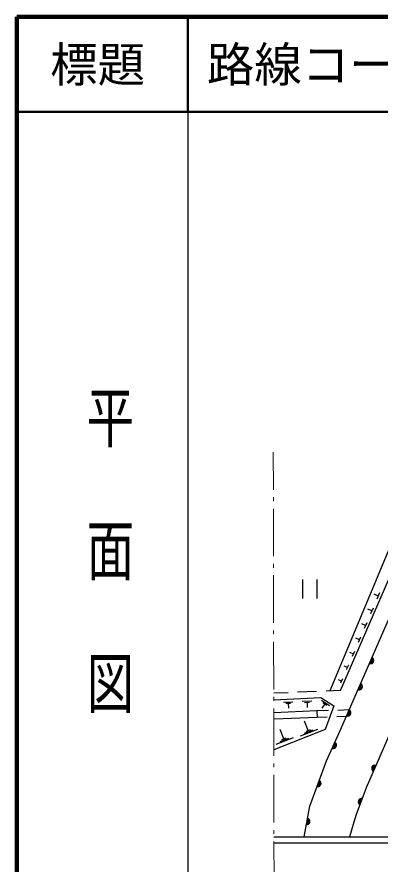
# Model space of a CAD drawing. Units: millimetres, scale not verified. Extents: x 40000 to 680000, y 20000 to 380000.
# Drawn here: x 40000 to 78246, y 290878 to 380000 of the extents above; entities that cross this region are included whole.
import ezdxf
from ezdxf.enums import TextEntityAlignment as Align

# ---------------------------------------------------------------- set-up
doc = ezdxf.new("R2010")
doc.units = ezdxf.units.MM
doc.header["$LTSCALE"] = 1000
for name, color, linetype, lineweight in [('M-BGD', 7, 'Continuous', 25), ('M-BGD-HTXT', 7, 'Continuous', 13), ('M-STR-STR1', 1, 'Continuous', 25), ('M-TTL', 2, 'Continuous', 140), ('M-TTL-BAND', 7, 'Continuous', 25), ('M-TTL-LINE', 7, 'Continuous', 50)]:
    doc.layers.add(name, color=color, linetype=linetype, lineweight=lineweight)
doc.layers.add('M-TTL-TXT', color=7, linetype='Continuous')
doc.styles.add('@ＭＳ ゴシック', font='')
doc.styles.add('ＭＳ ゴシック', font='')
doc.styles.get('@ＭＳ ゴシック').set_extended_font_data('@MS Gothic')
doc.styles.get('ＭＳ ゴシック').set_extended_font_data('MS Gothic')

msp = doc.modelspace()

# ---------------------------------------------------------------- linework, layer by layer
at = {"layer": 'M-BGD'}
for p, q in [((80732, 327764), (72951, 309092)), ((74084, 309140), (82154, 327790)), ((70086, 320830), (70086, 318830)), ((71586, 320830), (71586, 318830)), ((78057, 319076), (77623, 319264)), ((78198, 319402), (77916, 318751)), ((77378, 317507), (76965, 317686)), ((77512, 317817), (77244, 317198)), ((76713, 315971), (76321, 316140)), ((76840, 316265), (76586, 315677)), ((76062, 314465), (75690, 314626)), ((76182, 314744), (75941, 314187)), ((75423, 312990), (75072, 313142)), ((75537, 313254), (75309, 312727)), ((74798, 311545), (74466, 311689)), ((74906, 311794), (74690, 311296)), ((74186, 310130), (73873, 310265)), ((74287, 310364), (74084, 309895)), ((68567, 308907), (67047, 308842)), ((71564, 309033), (69566, 308949)), ((74084, 309140), (72564, 309076)), ((68066, 307910), (69055, 307961)), ((68321, 307791), (68815, 307816)), ((68568, 307804), (68595, 307276)), ((70038, 308012), (71059, 308065)), ((70300, 307890), (70811, 307916)), ((70556, 307903), (70584, 307359)), ((72067, 308117), (72926, 307563)), ((72422, 307726), (72127, 307268)), ((72208, 307864), (72637, 307587)), ((67050, 306812), (71601, 307019)), ((71601, 307019), (72812, 307055)), ((71601, 307019), (71631, 306349)), ((73811, 307085), (75023, 307122)), ((67080, 306142), (71631, 306349)), ((70656, 304924), (70273, 305898)), ((71631, 306349), (72679, 306380)), ((73678, 306410), (74726, 306442)), ((68093, 304044), (67710, 305018)), ((71664, 305039), (69838, 304321)), ((71160, 304981), (70247, 304622)), ((70884, 305013), (70427, 304834)), ((69102, 304159), (67275, 303442)), ((68597, 304102), (67684, 303743)), ((68321, 304134), (67865, 303954))]:
    msp.add_line(p, q, dxfattribs=at)
for points in [[(70247, 293745), (70847, 296959), (72618, 301741), (74090, 304984), (84063, 327834)], [(89353, 327706), (76784, 298909), (75706, 295996), (75016, 293746)], [(67048, 308157), (72015, 308416), (73386, 307536), (72454, 305027), (67057, 302906)]]:
    msp.add_lwpolyline(points, dxfattribs=at)
for centre, radius, start, end in [((77227, 312306), 354, 255.21644, 57.62162), ((77227, 312306), 283, 257.44048, 55.39758), ((77227, 312306), 212, 261.18681, 51.65126), ((77227, 312306), 142, 268.89854, 43.93953), ((77227, 312306), 100, 279.2162, 33.62186), ((77227, 312306), 100, 279.2162, 33.62186), ((76027, 309557), 354, 255.21644, 57.62162), ((76027, 309557), 283, 257.44048, 55.39758), ((76027, 309557), 212, 261.18681, 51.65126), ((76027, 309557), 142, 268.89854, 43.93953), ((76027, 309557), 100, 279.2162, 33.62186), ((76027, 309557), 100, 279.2162, 33.62186), ((74826, 306807), 354, 255.21644, 57.62162), ((74826, 306807), 283, 257.44048, 55.39758), ((74826, 306807), 212, 261.18681, 51.65126), ((74826, 306807), 142, 268.89854, 43.93953), ((74826, 306807), 100, 279.2162, 33.62186), ((74826, 306807), 100, 279.2162, 33.62186), ((73305, 303385), 354, 254.38974, 56.79492), ((73305, 303385), 283, 256.61378, 54.57088), ((73305, 303385), 212, 260.36011, 50.82456), ((73305, 303385), 142, 268.07184, 43.11283), ((73305, 303385), 100, 278.3895, 32.79516), ((73305, 303385), 100, 278.3895, 32.79516), ((77717, 300913), 354, 75.21644, 237.62162), ((77717, 300913), 283, 77.44048, 235.39758), ((77717, 300913), 212, 81.18681, 231.65126), ((77717, 300913), 142, 88.89854, 223.93953), ((77717, 300913), 100, 99.2162, 213.62186), ((77717, 300913), 100, 99.2162, 213.62186), ((71682, 299369), 354, 258.47427, 60.87945), ((71682, 299369), 283, 260.69831, 58.65541), ((71682, 299369), 212, 264.44464, 54.90909), ((71682, 299369), 142, 272.15637, 47.19736), ((71682, 299369), 100, 282.47403, 36.87969), ((71682, 299369), 100, 282.47403, 36.87969), ((76296, 297434), 354, 78.50563, 240.91081), ((76296, 297434), 283, 80.72967, 238.68677), ((76296, 297434), 212, 84.47599, 234.94044), ((76296, 297434), 142, 92.18772, 227.22871), ((76296, 297434), 100, 102.50539, 216.91105), ((76296, 297434), 100, 102.50539, 216.91105), ((70494, 295362), 354, 268.2307, 70.63588), ((70494, 295362), 283, 270.45474, 68.41184), ((70494, 295362), 212, 274.20106, 64.66551), ((70494, 295362), 142, 281.91279, 56.95378), ((70494, 295362), 100, 292.23046, 46.63612), ((70494, 295362), 100, 292.23046, 46.63612)]:
    msp.add_arc(centre, radius, start, end, dxfattribs=at)
at = {"layer": 'M-BGD-HTXT'}
for p, q in [((67004, 334197), (67010, 330260)), ((67012, 329460), (67013, 329060)), ((67014, 328260), (67022, 323260)), ((67024, 322460), (67024, 322060)), ((67026, 321260), (67034, 316260)), ((67035, 315460), (67036, 315060)), ((67037, 314260), (67046, 309260)), ((67047, 308460), (67048, 308060)), ((67049, 307260), (67058, 302260)), ((67059, 301460), (67060, 301060)), ((67061, 300260), (67069, 295260)), ((67071, 294460), (67071, 294060)), ((67073, 293260), (67079, 289323))]:
    msp.add_line(p, q, dxfattribs=at)
at = {"layer": 'M-STR-STR1'}
msp.add_lwpolyline([(67073, 293744), (86758, 293749), (86625, 293092), (67073, 293087)], dxfattribs=at)
at = {"layer": 'M-TTL'}
for p, q in [((40000, 380000), (40000, 20000)), ((680000, 380000), (40000, 380000))]:
    msp.add_line(p, q, dxfattribs=at)
at = {"layer": 'M-TTL-BAND'}
msp.add_line((58000, 370000), (58000, 20000), dxfattribs=at)
at = {"layer": 'M-TTL-LINE'}
for p, q in [((58000, 380000), (58000, 370000)), ((40000, 370000), (680000, 370000))]:
    msp.add_line(p, q, dxfattribs=at)

# ---------------------------------------------------------------- texts
at = {"layer": 'M-TTL-BAND', "style": '@ＭＳ ゴシック', "width": 1.4}
msp.add_text('平  面  図', height=3666, rotation=270, dxfattribs=at).set_placement((49777, 306475), align=Align.MIDDLE_RIGHT)
at = {"layer": 'M-TTL-TXT', "style": 'ＭＳ ゴシック'}
msp.add_text('標題', height=3666, dxfattribs=at).set_placement((48500, 375000), align=Align.MIDDLE_CENTER)
msp.add_text('路線コード', height=3666, dxfattribs=at).set_placement((60000, 375000), align=Align.MIDDLE_LEFT)

doc.saveas('drawing.dxf')
